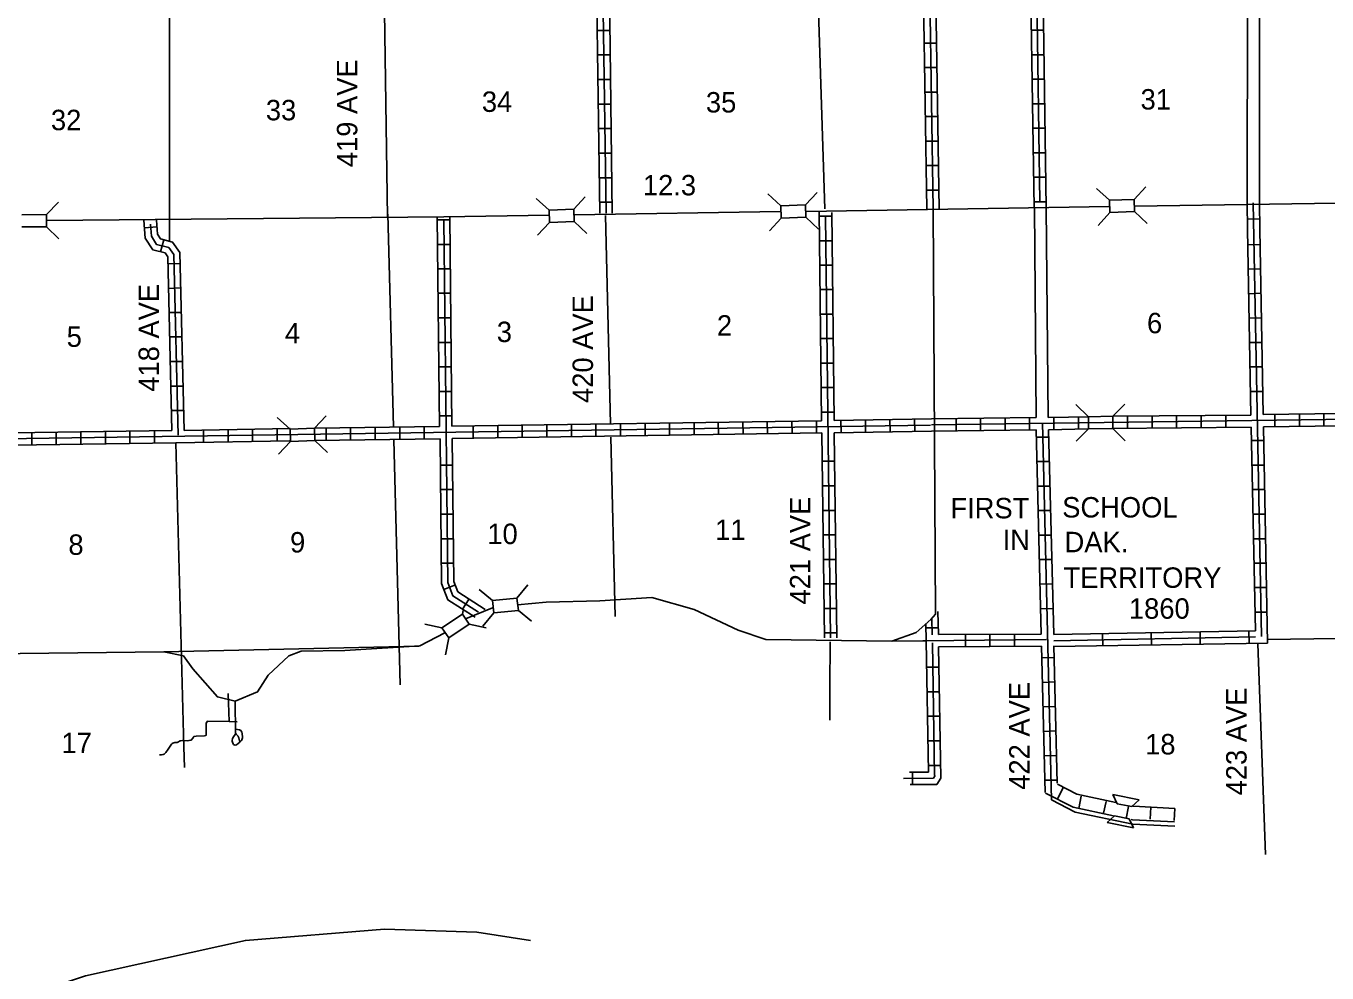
# Model space of a CAD drawing. Extents: x 1640390 to 2179601, y 15437295 to 15889889.
# Drawn here: x 1949481 to 1981310, y 15569841 to 15593015 of the extents above; entities that cross this region are included whole.
import ezdxf

# ---------------------------------------------------------------- set-up
doc = ezdxf.new("R2010")
doc.units = 0
for name, color, linetype in [('L10', 7, 'Continuous'), ('L13', 7, 'Continuous'), ('L14', 7, 'Continuous'), ('L16', 7, 'Continuous'), ('L18', 7, 'Continuous'), ('L2', 7, 'Continuous'), ('L28', 7, 'Continuous'), ('L3', 7, 'Continuous'), ('L30', 7, 'Continuous'), ('L4', 7, 'Continuous'), ('L8', 7, 'Continuous'), ('L9', 7, 'Continuous')]:
    doc.layers.add(name, color=color, linetype=linetype)

msp = doc.modelspace()

# ---------------------------------------------------------------- linework, layer by layer
at = {"layer": 'L10'}
for points in [[(1979357, 15588690), (1979367, 15593780)], [(1979658, 15588690), (1979663, 15593786)]]:
    msp.add_lwpolyline(points, dxfattribs=at)
at = {"layer": 'L13'}
msp.add_line((1953148, 15582814), (1953346, 15575375), dxfattribs=at)
for points in [[(1968692, 15598981), (1969024, 15588537)], [(1952989, 15593421), (1952989, 15587761)], [(1958332, 15588411), (1958475, 15583204)], [(1963660, 15588374), (1963781, 15583278)], [(1974193, 15583431), (1974151, 15588567)], [(1974489, 15583437), (1974441, 15588571)], [(1963792, 15582956), (1963897, 15578563)], [(1958480, 15582888), (1958639, 15576890)], [(1952852, 15577697), (1959093, 15577835)], [(1969156, 15577946), (1969151, 15576837)], [(1979616, 15577898), (1979806, 15572739)], [(1979858, 15578004), (1984943, 15578072)], [(1969151, 15576837), (1969151, 15576029)], [(1953346, 15575375), (1953359, 15574873)]]:
    msp.add_lwpolyline(points, dxfattribs=at)
at = {"layer": 'L18'}
for p, q in [((1975988, 15588749), (1975672, 15589039)), ((1976590, 15588770), (1976875, 15589081)), ((1949985, 15588405), (1950275, 15588706)), ((1962282, 15588506), (1961965, 15588796)), ((1962884, 15588532), (1963164, 15588838)), ((1967947, 15588611), (1967630, 15588907)), ((1968549, 15588638), (1968834, 15588944)), ((1975988, 15588749), (1976590, 15588770)), ((1975988, 15588749), (1975999, 15588448)), ((1976590, 15588770), (1976601, 15588474)), ((1949383, 15588395), (1949985, 15588405)), ((1949985, 15588405), (1949985, 15588104)), ((1962282, 15588506), (1962884, 15588532)), ((1962282, 15588506), (1962292, 15588205)), ((1962884, 15588532), (1962889, 15588231)), ((1967947, 15588611), (1968549, 15588638)), ((1967947, 15588611), (1967958, 15588316)), ((1967958, 15588316), (1968560, 15588337)), ((1968549, 15588638), (1968560, 15588337)), ((1968560, 15588337), (1968866, 15588046)), ((1975999, 15588448), (1975708, 15588136)), ((1975999, 15588448), (1976601, 15588474)), ((1976601, 15588474), (1976907, 15588178)), ((1949383, 15588099), (1949985, 15588104)), ((1949985, 15588104), (1950281, 15587803)), ((1962292, 15588205), (1961997, 15587898)), ((1962292, 15588205), (1962889, 15588231)), ((1962889, 15588231), (1963201, 15587941)), ((1967958, 15588316), (1967667, 15588004)), ((1975476, 15583453), (1975165, 15583754)), ((1976073, 15583463), (1976363, 15583764)), ((1955941, 15583146), (1955624, 15583437)), ((1956543, 15583173), (1956822, 15583479)), ((1975476, 15583453), (1976073, 15583463)), ((1975476, 15583453), (1975476, 15583157)), ((1976073, 15583463), (1976073, 15583162)), ((1955941, 15583146), (1956543, 15583173)), ((1955941, 15583146), (1955951, 15582845)), ((1956543, 15583173), (1956548, 15582872)), ((1975476, 15583157), (1975175, 15582856)), ((1975476, 15583157), (1976073, 15583162)), ((1976073, 15583162), (1976374, 15582861)), ((1955951, 15582845), (1955656, 15582539)), ((1955951, 15582845), (1956548, 15582872)), ((1956548, 15582872), (1956859, 15582581)), ((1960893, 15578954), (1960566, 15579223)), ((1961490, 15579012), (1961759, 15579339)), ((1960893, 15578954), (1961490, 15579012)), ((1960893, 15578954), (1960925, 15578653)), ((1961490, 15579012), (1961527, 15578711)), ((1959658, 15578289), (1960159, 15578621)), ((1960159, 15578621), (1960175, 15578711)), ((1960159, 15578621), (1960323, 15578373)), ((1960925, 15578653), (1960656, 15578331)), ((1960925, 15578653), (1961527, 15578711)), ((1961527, 15578711), (1961849, 15578447)), ((1959658, 15578289), (1959241, 15578373)), ((1959658, 15578289), (1959827, 15578041)), ((1959827, 15578041), (1960323, 15578373)), ((1960323, 15578373), (1960740, 15578289)), ((1959827, 15578041), (1959742, 15577623)), ((1976068, 15574207), (1976717, 15574080)), ((1976173, 15573980), (1976068, 15574207)), ((1976532, 15573912), (1976717, 15574080)), ((1976115, 15573690), (1975930, 15573521)), ((1976115, 15573690), (1976474, 15573611)), ((1976173, 15573980), (1976532, 15573912)), ((1975930, 15573521), (1976580, 15573389)), ((1976474, 15573611), (1976580, 15573389))]:
    msp.add_line(p, q, dxfattribs=at)
at = {"layer": 'L2'}
msp.add_lwpolyline([(1961822, 15570638), (1960508, 15570839), (1958248, 15570912), (1954848, 15570638), (1950935, 15569772), (1945867, 15568072), (1942308, 15565379), (1937324, 15559719), (1932852, 15551772)], dxfattribs=at)
at = {"layer": 'L3'}
for points in [[(1976606, 15588606), (1984848, 15588727), (1990159, 15588881)], [(1949990, 15588257), (1959705, 15588347)], [(1959705, 15588347), (1962282, 15588389)], [(1962889, 15588395), (1967942, 15588474)], [(1968565, 15588479), (1975988, 15588595)]]:
    msp.add_lwpolyline(points, dxfattribs=at)
at = {"layer": 'L4'}
msp.add_line((1954602, 15576496), (1954609, 15575706), dxfattribs=at)
for points in [[(1957942, 15614658), (1958322, 15588331)], [(1971675, 15588532), (1971733, 15578621), (1971617, 15578495), (1971258, 15578173), (1970666, 15577961), (1967583, 15577998), (1966902, 15578231), (1965825, 15578738), (1964790, 15579028), (1963517, 15578949), (1962208, 15578912), (1961506, 15578848)], [(1960893, 15578780), (1960233, 15578510)], [(1959726, 15578162), (1959114, 15577845), (1957282, 15577736), (1956212, 15577719), (1955914, 15577602), (1955407, 15577127), (1955146, 15576724), (1954602, 15576496), (1954164, 15576598), (1953565, 15577280), (1953332, 15577602), (1952857, 15577697), (1947926, 15577639)], [(1970669, 15577962), (1971504, 15577968)]]:
    msp.add_lwpolyline(points, dxfattribs=at)
at = {"layer": 'L8'}
for p, q in [((1963459, 15592904), (1963760, 15592904)), ((1974383, 15592914), (1974082, 15592914)), ((1971458, 15592598), (1971759, 15592598)), ((1963464, 15592307), (1963765, 15592307)), ((1974389, 15592313), (1974093, 15592313)), ((1971463, 15591996), (1971764, 15591996)), ((1963475, 15591705), (1963776, 15591705)), ((1974399, 15591711), (1974098, 15591711)), ((1971485, 15591399), (1971780, 15591399)), ((1963480, 15591103), (1963781, 15591103)), ((1974410, 15591114), (1974109, 15591114)), ((1971490, 15590797), (1971791, 15590797)), ((1963491, 15590507), (1963792, 15590507)), ((1974415, 15590512), (1974114, 15590512)), ((1971500, 15590195), (1971801, 15590195)), ((1974425, 15589915), (1974125, 15589915)), ((1963501, 15589905), (1963797, 15589905)), ((1971506, 15589599), (1971807, 15589599)), ((1963507, 15589303), (1963808, 15589303)), ((1974431, 15589313), (1974130, 15589313)), ((1971516, 15588997), (1971817, 15588997)), ((1963523, 15588706), (1963824, 15588706)), ((1974441, 15588712), (1974140, 15588712)), ((1968892, 15588363), (1969193, 15588363)), ((1952683, 15588104), (1952382, 15588078)), ((1959547, 15588273), (1959848, 15588273)), ((1979665, 15588294), (1979364, 15588289)), ((1952852, 15587782), (1952773, 15587487)), ((1968897, 15587761), (1969198, 15587761)), ((1959557, 15587671), (1959858, 15587671)), ((1979674, 15587671), (1979373, 15587661)), ((1953259, 15587207), (1952958, 15587196)), ((1959568, 15587069), (1959864, 15587069)), ((1968908, 15587165), (1969209, 15587165)), ((1979689, 15587069), (1979389, 15587064)), ((1953264, 15586605), (1952968, 15586594)), ((1959568, 15586473), (1959864, 15586473)), ((1968913, 15586563), (1969214, 15586563)), ((1979700, 15586473), (1979399, 15586462)), ((1953285, 15586003), (1952984, 15586003)), ((1959573, 15585871), (1959874, 15585871)), ((1968913, 15585961), (1969214, 15585961)), ((1979705, 15585871), (1979410, 15585866)), ((1953290, 15585406), (1952989, 15585406)), ((1959584, 15585269), (1959885, 15585269)), ((1968924, 15585364), (1969225, 15585364)), ((1979721, 15585269), (1979426, 15585269)), ((1953306, 15584804), (1953010, 15584804)), ((1959589, 15584672), (1959890, 15584672)), ((1968934, 15584762), (1969230, 15584762)), ((1979732, 15584672), (1979431, 15584672)), ((1953322, 15584202), (1953026, 15584202)), ((1959600, 15584070), (1959901, 15584070)), ((1968940, 15584165), (1969241, 15584165)), ((1979742, 15584070), (1979441, 15584070)), ((1953332, 15583606), (1953032, 15583606)), ((1968950, 15583564), (1969251, 15583564)), ((1959600, 15583474), (1959901, 15583474)), ((1960423, 15582930), (1960423, 15583231)), ((1961025, 15582940), (1961025, 15583236)), ((1961622, 15582946), (1961622, 15583247)), ((1962224, 15582956), (1962224, 15583257)), ((1962826, 15582962), (1962826, 15583263)), ((1963422, 15582977), (1963422, 15583278)), ((1964024, 15582988), (1964024, 15583289)), ((1964626, 15582999), (1964626, 15583294)), ((1965223, 15583004), (1965223, 15583305)), ((1965825, 15583014), (1965825, 15583315)), ((1966427, 15583020), (1966416, 15583321)), ((1967023, 15583030), (1967018, 15583331)), ((1967625, 15583036), (1967614, 15583336)), ((1968222, 15583046), (1968216, 15583347)), ((1968824, 15583057), (1968818, 15583352)), ((1969425, 15583062), (1969415, 15583363)), ((1970022, 15583072), (1970017, 15583373)), ((1970624, 15583078), (1970613, 15583379)), ((1971226, 15583088), (1971215, 15583389)), ((1972234, 15583115), (1972234, 15583416)), ((1972831, 15583120), (1972831, 15583421)), ((1973433, 15583131), (1973433, 15583431)), ((1974035, 15583136), (1974035, 15583437)), ((1974631, 15583146), (1974631, 15583447)), ((1975233, 15583157), (1975233, 15583453)), ((1976432, 15583173), (1976432, 15583474)), ((1977034, 15583178), (1977034, 15583479)), ((1977630, 15583178), (1977630, 15583479)), ((1978232, 15583189), (1978232, 15583490)), ((1978834, 15583194), (1978834, 15583495)), ((1980033, 15583215), (1980033, 15583511)), ((1980635, 15583220), (1980635, 15583521)), ((1981231, 15583231), (1981231, 15583532)), ((1949626, 15582772), (1949626, 15583072)), ((1950223, 15582782), (1950223, 15583078)), ((1950825, 15582787), (1950825, 15583088)), ((1951426, 15582798), (1951426, 15583099)), ((1952023, 15582803), (1952023, 15583104)), ((1952625, 15582814), (1952625, 15583115)), ((1953824, 15582840), (1953824, 15583136)), ((1954425, 15582845), (1954425, 15583146)), ((1955022, 15582856), (1955022, 15583157)), ((1955624, 15582861), (1955624, 15583162)), ((1956822, 15582882), (1956822, 15583178)), ((1957424, 15582888), (1957424, 15583189)), ((1958026, 15582898), (1958026, 15583194)), ((1958623, 15582904), (1958623, 15583204)), ((1959225, 15582914), (1959225, 15583215)), ((1974505, 15582956), (1974209, 15582956)), ((1979763, 15582872), (1979468, 15582872)), ((1968966, 15582365), (1969267, 15582365)), ((1974526, 15582354), (1974225, 15582354)), ((1959616, 15582270), (1959916, 15582270)), ((1979785, 15582270), (1979484, 15582270)), ((1959626, 15581673), (1959922, 15581673)), ((1968977, 15581763), (1969272, 15581763)), ((1974542, 15581752), (1974241, 15581752)), ((1979790, 15581673), (1979489, 15581673)), ((1959631, 15581071), (1959932, 15581071)), ((1968977, 15581161), (1969272, 15581161)), ((1974547, 15581156), (1974251, 15581156)), ((1979800, 15581071), (1979499, 15581071)), ((1959642, 15580469), (1959943, 15580469)), ((1968982, 15580564), (1969283, 15580564)), ((1974568, 15580554), (1974267, 15580554)), ((1979816, 15580469), (1979515, 15580469)), ((1959642, 15579873), (1959943, 15579873)), ((1968993, 15579962), (1969288, 15579962)), ((1974584, 15579957), (1974283, 15579957)), ((1979821, 15579873), (1979526, 15579873)), ((1959705, 15579229), (1959985, 15579339)), ((1968998, 15579361), (1969299, 15579361)), ((1974600, 15579361), (1974299, 15579355)), ((1979832, 15579271), (1979531, 15579271)), ((1960159, 15578748), (1960323, 15578996)), ((1969008, 15578764), (1969309, 15578764)), ((1974605, 15578764), (1974309, 15578753)), ((1979848, 15578669), (1979547, 15578669)), ((1969014, 15578162), (1969315, 15578162)), ((1971797, 15578289), (1971499, 15578284)), ((1973063, 15577840), (1973063, 15578136)), ((1973665, 15577840), (1973665, 15578136)), ((1972467, 15577829), (1972467, 15578130)), ((1974642, 15577565), (1974341, 15577555)), ((1971516, 15577322), (1971817, 15577322)), ((1974658, 15576963), (1974357, 15576953)), ((1954431, 15576678), (1954451, 15575993)), ((1971522, 15576721), (1971823, 15576721)), ((1974663, 15576361), (1974367, 15576356)), ((1971532, 15576124), (1971833, 15576124)), ((1974684, 15575765), (1974383, 15575754)), ((1971543, 15575522), (1971838, 15575522)), ((1974700, 15575163), (1974399, 15575152)), ((1971169, 15574752), (1971170, 15574454)), ((1971559, 15574920), (1971859, 15574920)), ((1974716, 15574561), (1974415, 15574556)), ((1974858, 15574381), (1974726, 15574112)), ((1975297, 15574165), (1975239, 15573869)), ((1975909, 15574038), (1975840, 15573748)), ((1976458, 15573912), (1976400, 15573621)), ((1976997, 15573896), (1976981, 15573605)), ((1977588, 15573869), (1977572, 15573574))]:
    msp.add_line(p, q, dxfattribs=at)
for points in [[(1963523, 15598907), (1963676, 15588432)], [(1963760, 15593812), (1963824, 15588432)], [(1971675, 15588532), (1971590, 15593796)], [(1974288, 15588712), (1974214, 15593796)], [(1963449, 15593522), (1963523, 15588432)], [(1971522, 15588532), (1971442, 15593664)], [(1971823, 15588532), (1971743, 15593670)], [(1974147, 15588567), (1974066, 15593696)], [(1974441, 15588571), (1974367, 15593706)], [(1979357, 15588690), (1979368, 15588035)], [(1979505, 15588690), (1979705, 15578072)], [(1979658, 15588690), (1979669, 15588035)], [(1959542, 15588337), (1959600, 15583215)], [(1959848, 15588353), (1959901, 15583220)], [(1968882, 15588474), (1968940, 15583352)], [(1969040, 15588363), (1969167, 15578046)], [(1969198, 15588453), (1969251, 15583363)], [(1953047, 15583115), (1952947, 15587370), (1952884, 15587465), (1952583, 15587539), (1952398, 15587819), (1952366, 15588263)], [(1953200, 15583004), (1953100, 15587423), (1952973, 15587597), (1952672, 15587671), (1952551, 15587872), (1952525, 15588162)], [(1953348, 15583120), (1953248, 15587471), (1953068, 15587729), (1952768, 15587803), (1952699, 15587920), (1952672, 15588263)], [(1959700, 15588273), (1959800, 15579398), (1959922, 15579070), (1960550, 15578669)], [(1979368, 15588035), (1979447, 15583495)], [(1979669, 15588035), (1979748, 15583505)], [(1979748, 15583505), (1984800, 15583574)], [(1947826, 15582898), (1971606, 15583247)], [(1959901, 15583220), (1968940, 15583352)], [(1969251, 15583363), (1971632, 15583405)], [(1971632, 15583405), (1974193, 15583431)], [(1971632, 15583257), (1984901, 15583431)], [(1974352, 15583305), (1974573, 15574080), (1975149, 15573780), (1976564, 15573479), (1977588, 15573431)], [(1974489, 15583437), (1975481, 15583453)], [(1976083, 15583463), (1979447, 15583495)], [(1979758, 15583204), (1984806, 15583273)], [(1948016, 15583046), (1953047, 15583115)], [(1953348, 15583120), (1955941, 15583162)], [(1956543, 15582872), (1959610, 15582914)], [(1956548, 15583173), (1959600, 15583215)], [(1959610, 15582914), (1959647, 15579371), (1959800, 15578970), (1960466, 15578547)], [(1959906, 15582919), (1968950, 15583057)], [(1959906, 15582919), (1959948, 15579424), (1960048, 15579170), (1960714, 15578738)], [(1968950, 15583057), (1969014, 15578046)], [(1969257, 15583062), (1971632, 15583104)], [(1969257, 15583062), (1969315, 15578046)], [(1971632, 15583104), (1974198, 15583131)], [(1974198, 15583131), (1974315, 15578136)], [(1974499, 15583136), (1975466, 15583157)], [(1974499, 15583136), (1974626, 15578120)], [(1976046, 15583162), (1979457, 15583194)], [(1979457, 15583194), (1979558, 15578215)], [(1979758, 15583204), (1979858, 15577914)], [(1948026, 15582745), (1953148, 15582814)], [(1953148, 15582814), (1955930, 15582861)], [(1971645, 15578525), (1971652, 15578119)], [(1971792, 15578686), (1971802, 15578120)], [(1971497, 15578387), (1971504, 15577968)], [(1971802, 15578120), (1974315, 15578136)], [(1970666, 15577961), (1974447, 15577998)], [(1971503, 15577968), (1971557, 15574755)], [(1971659, 15577919), (1971706, 15574677)], [(1971807, 15577819), (1974325, 15577840)], [(1971807, 15577819), (1971861, 15574606)], [(1974325, 15577840), (1974415, 15574255)], [(1974626, 15577845), (1974705, 15574482)], [(1954647, 15575989), (1954451, 15575993), (1953920, 15576000), (1953886, 15575952), (1953886, 15575952), (1953891, 15575665), (1953884, 15575654), (1953850, 15575646), (1953641, 15575632), (1953591, 15575626), (1953576, 15575614), (1953559, 15575584), (1953523, 15575542), (1953509, 15575536), (1953465, 15575527), (1953425, 15575523), (1953310, 15575526), (1953271, 15575525), (1953256, 15575521), (1953195, 15575488), (1953180, 15575482), (1953125, 15575480), (1953096, 15575474), (1953072, 15575466), (1953055, 15575456), (1953039, 15575438), (1952962, 15575321), (1952902, 15575235), (1952878, 15575209), (1952858, 15575195), (1952834, 15575186), (1952800, 15575181), (1952749, 15575179)], [(1954609, 15575811), (1954703, 15575792), (1954720, 15575783), (1954735, 15575771), (1954761, 15575736), (1954771, 15575700), (1954773, 15575677), (1954776, 15575637), (1954774, 15575598), (1954764, 15575549), (1954757, 15575531), (1954714, 15575489), (1954628, 15575425), (1954598, 15575415), (1954575, 15575420), (1954558, 15575434), (1954546, 15575451), (1954532, 15575487), (1954528, 15575515), (1954527, 15575540), (1954534, 15575571), (1954543, 15575597), (1954558, 15575621), (1954599, 15575674), (1954609, 15575706)], [(1954609, 15575706), (1954620, 15575686), (1954669, 15575632), (1954675, 15575624), (1954682, 15575613), (1954688, 15575597), (1954714, 15575489)], [(1971728, 15574677), (1971680, 15574605), (1970951, 15574602)], [(1971557, 15574755), (1971100, 15574753)], [(1971861, 15574606), (1971761, 15574456), (1971111, 15574453)], [(1974716, 15574461), (1975191, 15574213), (1976141, 15574012)], [(1974425, 15574244), (1975101, 15573896), (1976083, 15573690)], [(1976564, 15573922), (1976574, 15573922), (1977588, 15573869)], [(1976516, 15573595), (1976548, 15573589), (1977583, 15573537)]]:
    msp.add_lwpolyline(points, dxfattribs=at)
at = {"layer": 'L9'}
for p, q in [((1975825, 15577844), (1975819, 15578142)), ((1977018, 15577867), (1977012, 15578165)), ((1978211, 15577890), (1978205, 15578188)), ((1979404, 15577913), (1979398, 15578211))]:
    msp.add_line(p, q, dxfattribs=at)
for points in [[(1974626, 15578120), (1979558, 15578215)], [(1974626, 15577829), (1979858, 15577914)], [(1974629, 15577970), (1979560, 15578065)]]:
    msp.add_lwpolyline(points, dxfattribs=at)

# ---------------------------------------------------------------- texts
at = {"layer": 'L14'}
for s, p in [('33', (1955349, 15590707)), ('34', (1960634, 15590913)), ('35', (1966115, 15590898)), ('31', (1976749, 15590971)), ('32', (1950091, 15590465)), ('3', (1960999, 15585280)), ('2', (1966384, 15585438)), ('6', (1976907, 15585496)), ('5', (1950476, 15585163)), ('4', (1955814, 15585248)), ('10', (1960767, 15580337)), ('11', (1966342, 15580438)), ('8', (1950518, 15580073)), ('9', (1955941, 15580131)), ('17', (1950349, 15575221)), ('18', (1976860, 15575189))]:
    msp.add_text(s, height=500, rotation=360, dxfattribs=at).set_placement(p)
at = {"layer": 'L16'}
for s, p in [('FIRST', (1972097, 15580966)), ('SCHOOL', (1974832, 15580987)), ('IN', (1973375, 15580190)), ('DAK.', (1974890, 15580137)), ('TERRITORY', (1974864, 15579266)), ('1860', (1976464, 15578510))]:
    msp.add_text(s, height=500, rotation=360, dxfattribs=at).set_placement(p)
at = {"layer": 'L28'}
msp.add_text('12.3', height=500, rotation=360, dxfattribs=at).set_placement((1964573, 15588870))
at = {"layer": 'L30'}
for s, p in [('419 AVE', (1957587, 15589560)), ('418 AVE', (1952736, 15584065)), ('420 AVE', (1963353, 15583790)), ('421 AVE', (1968671, 15578858)), ('422 AVE', (1974034, 15574324)), ('423 AVE', (1979343, 15574187))]:
    msp.add_text(s, height=500, rotation=90, dxfattribs=at).set_placement(p)

doc.saveas('drawing.dxf')
